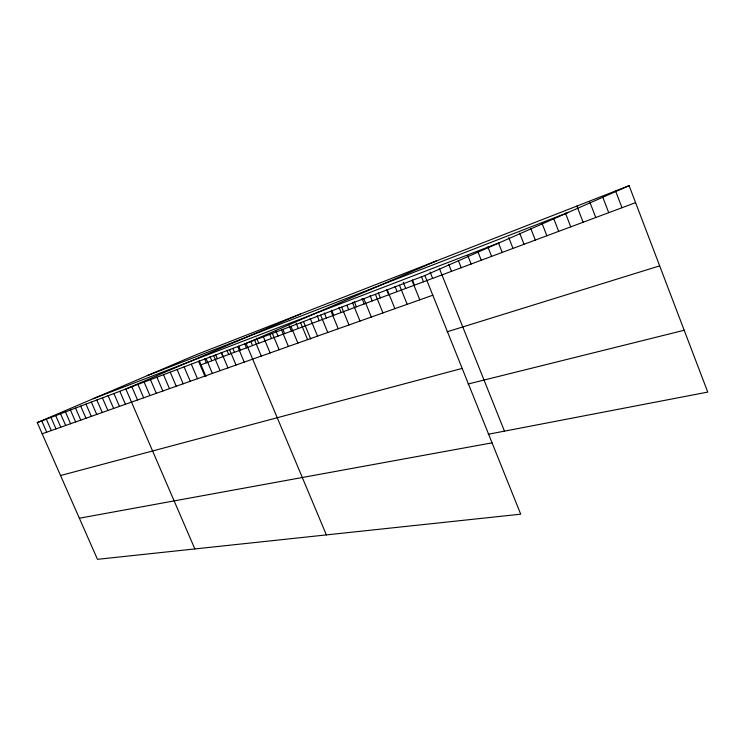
<?xml version="1.0" encoding="UTF-8"?>
<svg xmlns="http://www.w3.org/2000/svg" width="745" height="745" viewBox="0 0 745 745"><rect width="100%" height="100%" fill="white"/><g stroke="black" fill="none" stroke-linecap="round" stroke-linejoin="round"><path stroke-width="1.12" d="M424.892 275.529L520.708 514.18L97.465 559.327L37.25 422.611L424.892 275.529L629.115 185.673L707.75 392.094L488.226 434.26M436.384 260.936L246.064 343.38L326.385 534.91M300.393 314.036L125.849 388.992L194.864 548.944M37.25 422.611L196.643 354.555L629.115 185.673M147.249 375.648L568.556 212.316M93.162 398.743L499.495 242.702M200.992 364.817L635.587 202.659M42.176 433.804L432.798 295.225M447.084 331.804L659.66 265.863M60.559 475.534L462.179 368.403M468.046 384.029L684.199 330.258M79.361 518.213L492.063 442.847M50.977 417.405L56.024 428.897M46.32 419.174L51.331 430.563M41.748 420.906L46.712 432.193M70.44 410.02L75.645 421.931M65.439 411.92L70.607 423.719M60.531 413.782L65.662 425.479M55.717 415.608L60.801 427.202M91.356 402.086L96.738 414.453M85.982 404.125L91.318 416.371M80.702 406.127L85.992 418.262M75.524 408.092L80.767 420.115M108.1 395.725L113.622 408.456M102.419 397.886L107.885 410.495M96.831 400.009L102.261 412.488M119.815 391.283L125.43 404.274M113.901 393.528L119.47 406.388M150.453 379.661L156.31 393.313M144.12 382.064L149.922 395.576M137.909 384.42L143.664 397.802M131.818 386.729L137.527 399.981M170.233 372.155L176.248 386.245M163.5 374.707L169.469 388.648M156.906 377.212L162.82 391.004M184.117 366.885L190.245 381.272M177.105 369.548L183.177 383.787M206.086 358.55L212.381 373.422M204.614 358.68L206.365 362.815M199.25 360.72L205.965 376.542M198.608 361.39L204.838 376.095M191.288 364.165L197.462 378.711M226.908 350.206L228.706 354.48M221.544 352.683L227.961 367.9M221.2 352.376L222.988 356.613M215.584 354.508L217.354 358.717M213.722 355.654L220.082 370.693M210.053 356.613L211.813 360.785M244.76 343.883L246.437 347.868M238.772 346.155L240.43 350.103M237.702 346.555L244.239 362.117M232.868 348.39L234.517 352.31M229.535 349.656L236.007 365.041M263.376 336.815L270.118 352.944M256.625 338.202L258.748 343.268M254.622 340.139L261.29 356.073M250.86 341.573L252.536 345.587M282.914 329.411L284.655 333.602M281.526 329.923L288.399 346.453M275.846 330.882L278.015 336.079M272.344 333.406L279.151 349.731M269.764 334.393L271.478 338.519M303.662 321.952L310.712 338.994M300.58 322.697L307.592 339.646M296.082 323.172L298.298 328.517M290.941 326.357L297.879 343.091M289.218 325.788L291.416 331.078M324.326 312.947L326.422 318.022M320.601 315.098L327.763 332.484M317.184 315.666L319.26 320.695M310.162 318.339L317.547 336.107M341.657 307.108L348.977 324.96M339.012 307.359L341.135 312.528M331.609 310.171L333.713 315.303M330.994 311.159L338.23 328.778M363.849 298.689L371.327 317.035M362.07 298.587L364.24 303.913M354.238 301.567L356.399 306.838M352.608 302.954L360.003 321.048M346.984 305.534L348.697 309.706M378.33 292.887L380.369 297.888M375.396 294.312L382.949 312.909M370.042 295.56L372.23 300.924M403.241 282.234L405.736 288.427M399.45 285.177L407.18 304.314M395.055 286.536L397.122 291.64M387.26 289.805L394.897 308.672M386.618 289.74L388.667 294.797M421.381 276.535L423.495 281.796M412.432 279.934L414.527 285.139M411.994 280.427L419.808 299.835M439.392 268.461L504.467 431.141M430.079 272.009L432.64 278.388M458.371 260.592L461.211 267.725M448.676 264.289L451.498 271.348M477.973 251.912L481.27 260.238M467.86 255.777L471.138 264.019M498.414 242.851L502.186 252.434M487.873 246.902L491.616 256.382M508.761 237.636L512.988 248.402M530.906 228.762L535.32 240.067M519.656 233.101L524.033 244.286M553.768 218.732L558.675 231.36M542.006 223.286L546.867 235.765M565.39 213.005L570.754 226.852M589.863 202.174L595.767 217.521M576.872 206.076L583.111 222.243M602.761 197.155L608.721 212.688M615.575 190.962L621.991 207.734"/></g></svg>
